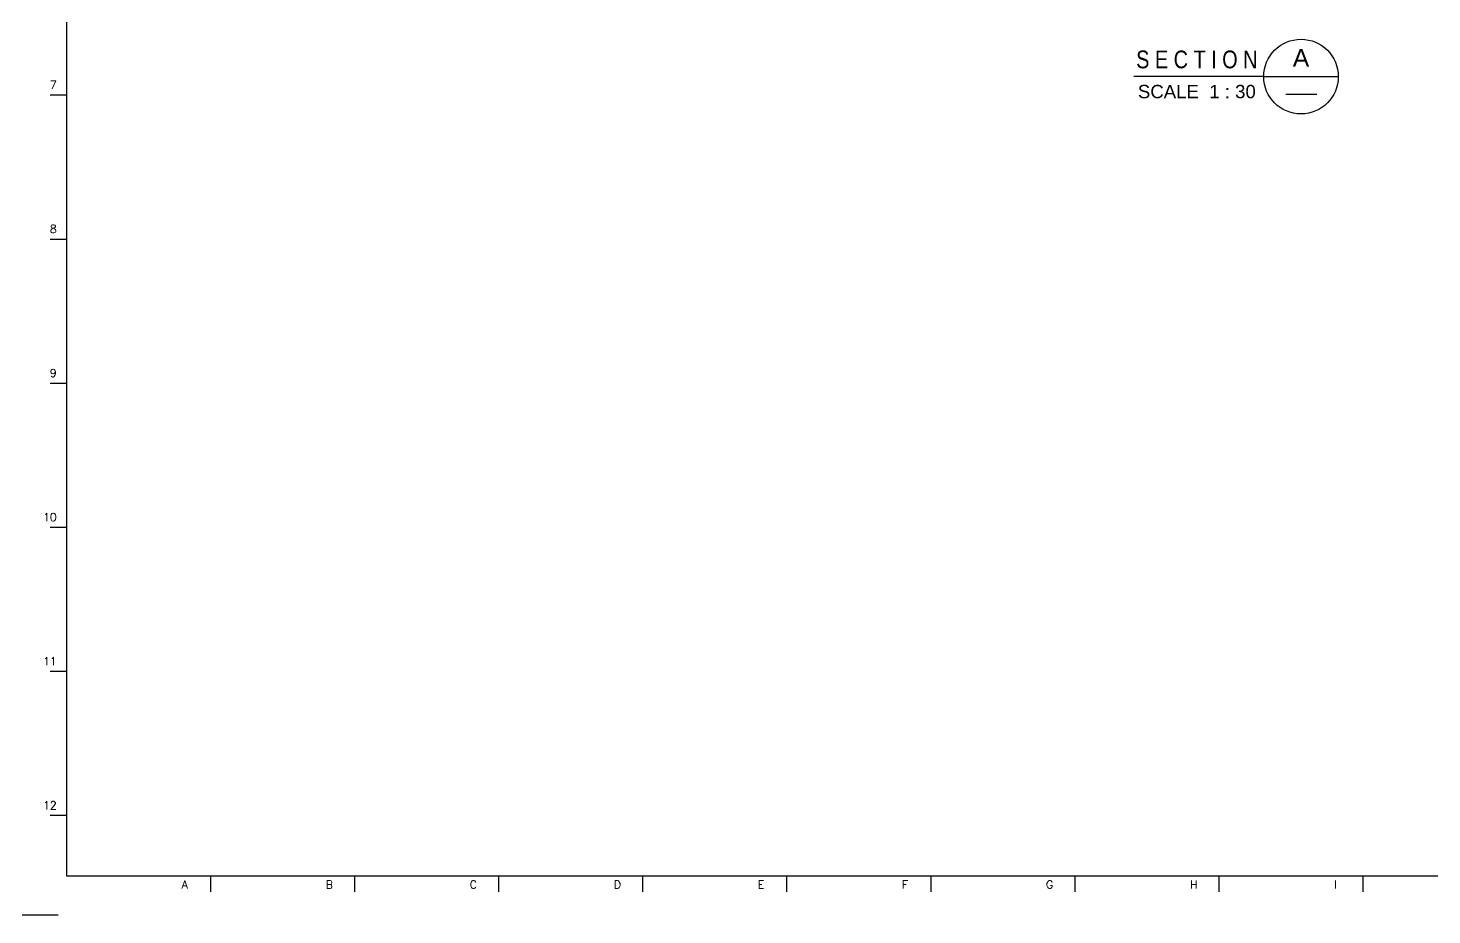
# Model space of a CAD drawing. Header units: millimetres. Extents: x 376548 to 485787, y -156716 to -17718.
# Drawn here: x 422740 to 441710, y -68178 to -56196 of the extents above; entities that cross this region are included whole.
import ezdxf
from ezdxf.enums import TextEntityAlignment as Align

# ---------------------------------------------------------------- set-up
doc = ezdxf.new("R2010")
doc.units = ezdxf.units.MM
doc.header["$LTSCALE"] = 2
doc.layers.add('TAN-TIT', color=30, linetype='Continuous')
doc.layers.add('TITLE', color=7, linetype='Continuous')
doc.styles.add('Arial', font='arial.ttf')
doc.styles.add('COM', font='COMPLEX', dxfattribs={"height": 5})

# ---------------------------------------------------------------- blocks, each defined once
blk = doc.blocks.new('BORDER')
at = {"layer": 'TAN-TIT'}
for p, q in [((498, 16468), (498, 352)), ((498, 7383), (353, 7383)), ((498, 6085), (353, 6085)), ((498, 4787), (353, 4787)), ((498, 3489), (353, 3489)), ((498, 2192), (353, 2192)), ((498, 894), (353, 894)), ((498, 352), (23282, 352)), ((1796, 352), (1796, 208)), ((3093, 352), (3093, 208)), ((4391, 352), (4391, 208)), ((5689, 352), (5689, 208)), ((6987, 352), (6987, 208)), ((8285, 352), (8285, 208)), ((9583, 352), (9583, 208)), ((10881, 352), (10881, 208)), ((12178, 352), (12178, 208))]:
    blk.add_line(p, q, dxfattribs=at)
at = {"layer": 'TAN-TIT', "linetype": 'Continuous'}
blk.add_line((0, 0), (424, 0), dxfattribs=at)
at = {"layer": 'TAN-TIT', "style": 'COM'}
for s, p in [('7', (411, 7441)), ('8', (411, 6143)), ('9', (411, 4845)), ('10', (411, 3547)), ('11', (411, 2249)), ('12', (411, 951))]:
    blk.add_text(s, height=72.1, dxfattribs=at).set_placement(p, align=Align.RIGHT)
for s, p in [('A', (1536, 237)), ('B', (2834, 237)), ('C', (4132, 237)), ('D', (5430, 237)), ('E', (6727, 237)), ('F', (8025, 237)), ('G', (9323, 237)), ('H', (10621, 237)), ('I', (11919, 237))]:
    blk.add_text(s, height=72.1, dxfattribs=at).set_placement(p)

msp = doc.modelspace()

# ---------------------------------------------------------------- linework, layer by layer
at = {"layer": 'TITLE', "color": 1, "linetype": 'Continuous'}
msp.add_line((439436.9, -56851.7), (437681.8, -56851.7), dxfattribs=at)
msp.add_lwpolyline([(439436.9, -56851.7), (440444.9, -56851.7)], dxfattribs=at)
at = {"layer": 'TITLE', "color": 2, "linetype": 'Continuous'}
msp.add_lwpolyline([(439734.4, -57091.2), (440153.3, -57091.2)], dxfattribs=at)
at = {"layer": 'TITLE', "color": 1, "linetype": 'Continuous'}
msp.add_circle((439940.9, -56851.7), 504, dxfattribs=at)

# ---------------------------------------------------------------- block references
at = {"xscale": 1.5, "yscale": 1.5, "zscale": 1.5}
msp.add_blockref('BORDER', (422510, -68178.2), dxfattribs=at)

# ---------------------------------------------------------------- texts
at = {"layer": 'TITLE', "color": 3, "ltscale": 10, "style": 'Arial', "width": 0.8}
msp.add_text('S E C T I O N', height=240, dxfattribs=at).set_placement((438533.1, -56739.7), align=Align.CENTER)
at = {"layer": 'TITLE', "color": 2, "ltscale": 10, "style": 'Arial'}
msp.add_text('A', height=240, dxfattribs=at).set_placement((439940.9, -56599.7), align=Align.MIDDLE)
at = {"layer": 'TITLE', "color": 2, "linetype": 'Continuous', "style": 'Arial'}
msp.add_text('SCALE  1 : 30', height=180, dxfattribs=at).set_placement((438533.2, -56963.7), align=Align.TOP_CENTER)

doc.saveas('drawing.dxf')
